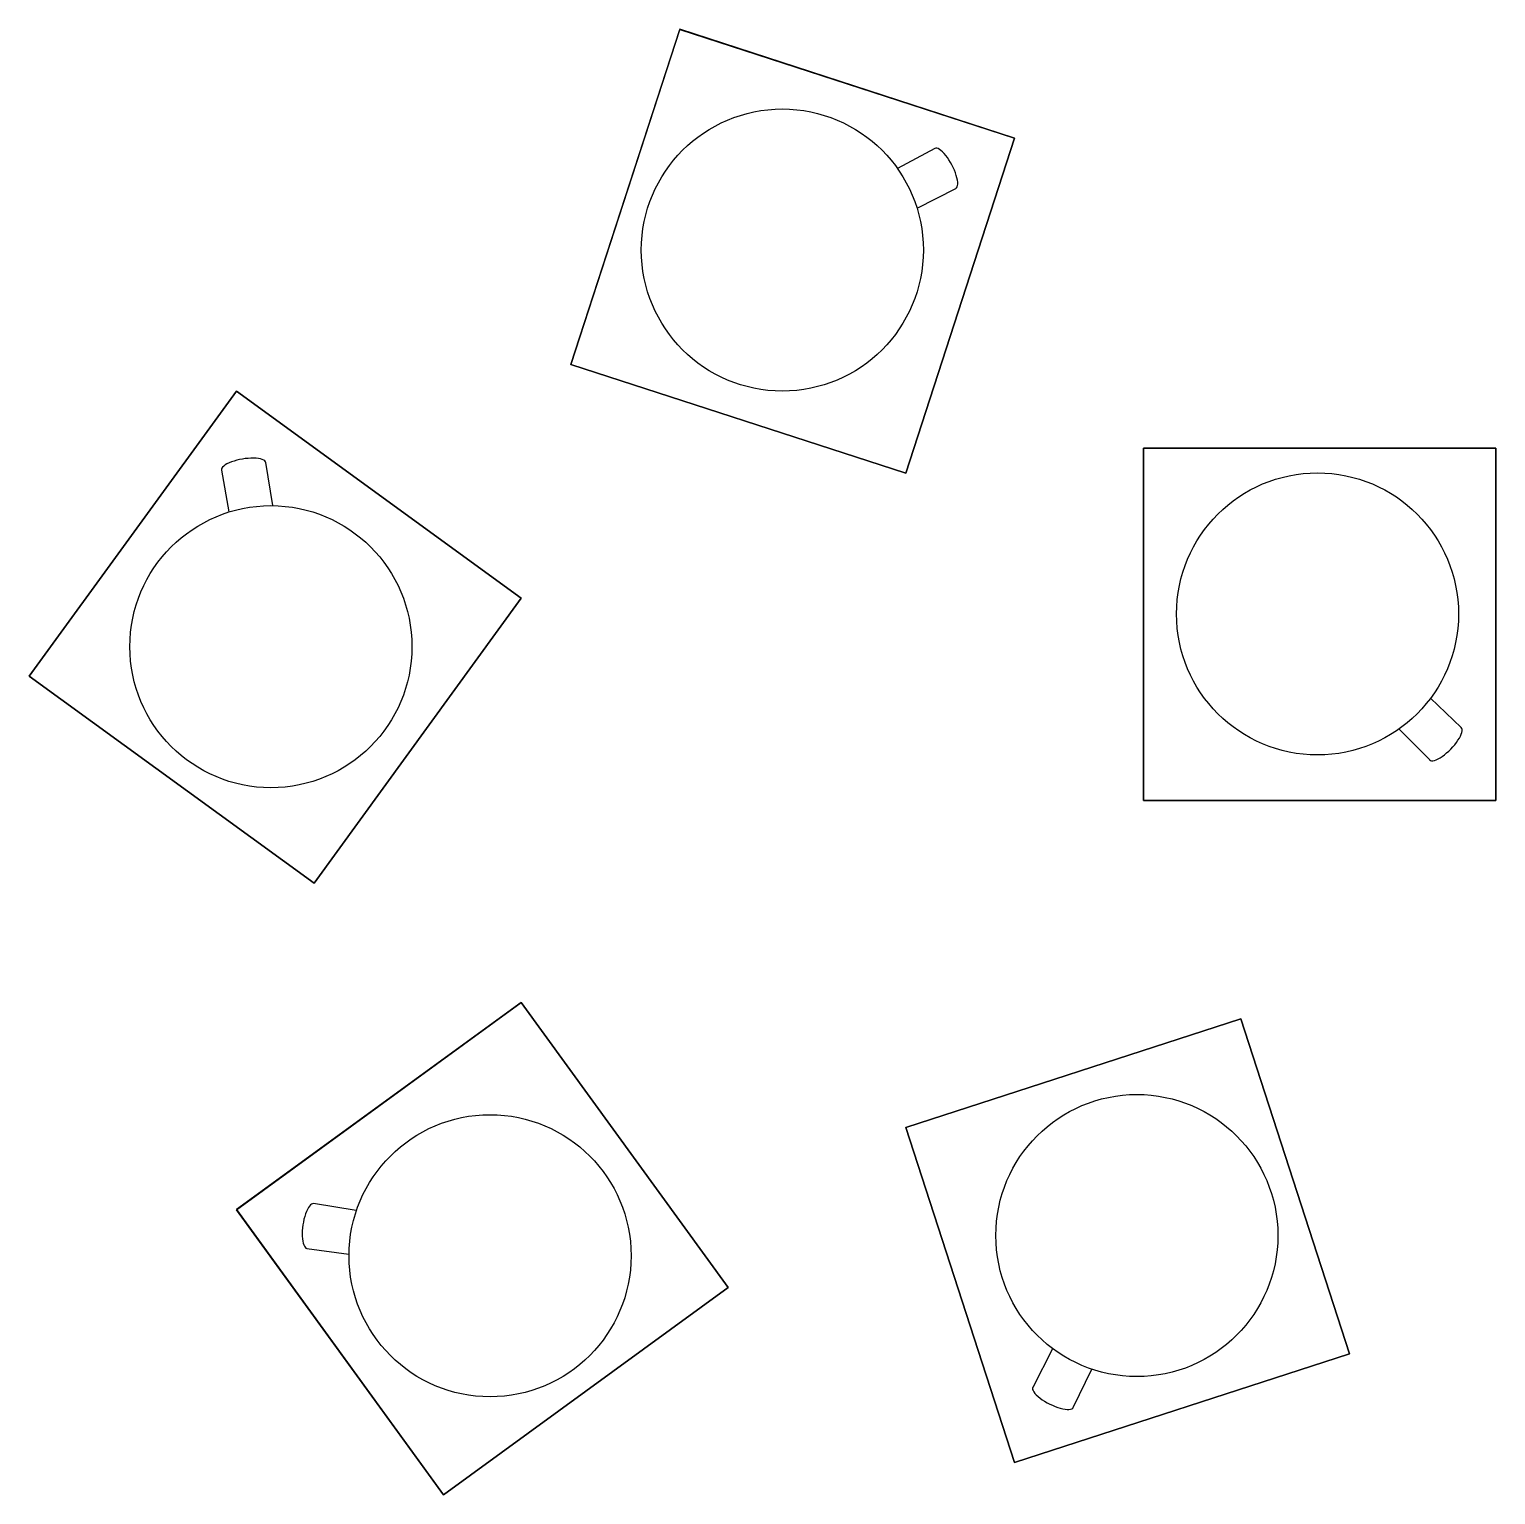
# Model space of a CAD drawing. Header units: millimetres. Extents: x -112 to 101, y -101 to 112.
import ezdxf

# ---------------------------------------------------------------- set-up
doc = ezdxf.new("R2010")
doc.units = ezdxf.units.MM
doc.layers.get('0').update_dxf_attribs({"lineweight": 25, "true_color": 0xffffff})
picture_1 = doc.add_image_def('image1.png', size_in_pixel=(512, 512))

msp = doc.modelspace()

# ---------------------------------------------------------------- linework, layer by layer
at = {"color": 3, "true_color": 0x00ff00}
for p, q in [((-17.42, 112.07), (-33.24, 63.37)), ((31.27, 96.25), (-17.42, 112.07)), ((15.45, 47.55), (31.27, 96.25)), ((19.66, 94.76), (14.23, 91.84)), ((17.1, 86.08), (22.72, 88.94)), ((-33.24, 63.37), (15.45, 47.55)), ((-81.87, 59.48), (-111.97, 18.06)), ((-40.45, 29.39), (-81.87, 59.48)), ((101.2, 51.2), (50, 51.2)), ((50, 51.2), (50, 0)), ((101.2, 0), (101.2, 51.2)), ((-76.58, 42.86), (-77.57, 49.09)), ((-84.05, 47.98), (-82.95, 41.92)), ((-70.55, -12.03), (-40.45, 29.39)), ((-111.97, 18.06), (-70.55, -12.03)), ((96.2, 10.59), (91.74, 14.84)), ((87.15, 10.34), (91.61, 5.88)), ((50, 0), (101.2, 0)), ((-40.45, -29.39), (-81.87, -59.48)), ((-10.36, -70.81), (-40.45, -29.39)), ((64.14, -31.73), (15.45, -47.55)), ((79.97, -80.43), (64.14, -31.73)), ((15.45, -47.55), (31.27, -96.25)), ((-81.87, -59.48), (-51.78, -100.91)), ((-64.43, -59.59), (-70.66, -58.6)), ((-71.61, -65.11), (-65.5, -65.93)), ((-51.78, -100.91), (-10.36, -70.81)), ((31.27, -96.25), (79.97, -80.43)), ((36.76, -79.69), (33.9, -85.31)), ((39.8, -88.22), (42.47, -82.67))]:
    msp.add_line(p, q, dxfattribs=at)
for centre in [(-2.5, 79.99), (75.3, 27.1), (-76.85, 22.34), (49.04, -63.24), (-44.99, -66.18)]:
    msp.add_circle(centre, 20.5, dxfattribs=at)
for centre, major_axis in [((21.19, 91.85), (1.53, -2.91)), ((-80.81, 48.54), (3.24, 0.55)), ((93.9, 8.23), (-2.3, -2.35)), ((-71.13, -61.86), (0.48, 3.25)), ((36.85, -86.76), (-2.95, 1.46))]:
    msp.add_ellipse(centre, major_axis=major_axis, ratio=0.330102, start_param=0, end_param=3.141593, dxfattribs=at)

# ---------------------------------------------------------------- pictures from other files: only their frames are drawn
image = msp.add_image(picture_1, insert=(15.45, 47.55), size_in_units=(51.2, 51.2), rotation=72)
image.dxf.flags = 7
image = msp.add_image(picture_1, insert=(-40.45, 29.39), size_in_units=(51.2, 51.2), rotation=144)
image.dxf.flags = 7
image = msp.add_image(picture_1, insert=(50, 0), size_in_units=(51.2, 51.2))
image.dxf.flags = 7
image = msp.add_image(picture_1, insert=(-40.45, -29.39), size_in_units=(51.2, 51.2), rotation=-144)
image.dxf.flags = 7
image = msp.add_image(picture_1, insert=(15.45, -47.55), size_in_units=(51.2, 51.2), rotation=-72)
image.dxf.flags = 7

doc.saveas('drawing.dxf')
